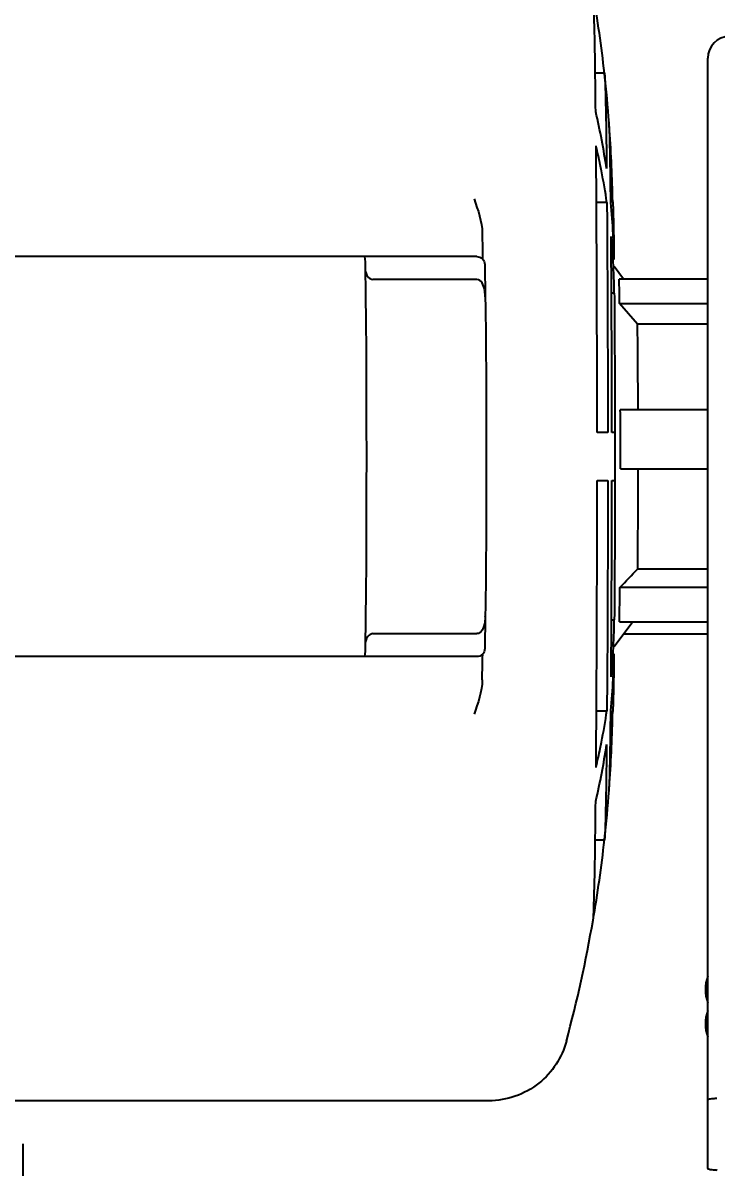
# Model space of a CAD drawing. Header units: millimetres. Extents: x 6781 to 13993, y -7973 to 4183.
# Drawn here: x 9806.3 to 9893, y 2970.1 to 3113.8 of the extents above; entities that cross this region are included whole.
import ezdxf

# ---------------------------------------------------------------- set-up
doc = ezdxf.new("R2010")
doc.units = ezdxf.units.MM
doc.header["$LTSCALE"] = 307.34
doc.header["$PDMODE"] = 3
doc.header["$PDSIZE"] = 8
doc.layers.get('0').update_dxf_attribs({"linetype": 'CONTINUOUS'})
doc.layers.get('Defpoints').update_dxf_attribs({"linetype": 'CONTINUOUS'})
doc.styles.get("Standard").update_dxf_attribs({"font": 'calibri.ttf'})
doc.dimstyles.new('DIMSTYLE_1', dxfattribs={"dimtxt": 40, "dimasz": 35, "dimexe": 1.5, "dimexo": 1, "dimgap": 1, "dimtad": 1, "dimdsep": 46, "dimtxsty": 'Standard', "dimblk": '_FILLED', "dimblk1": '_FILLED', "dimblk2": '_FILLED', "dimcen": 0.09, "dimazin": 2, "dimtp": 0.01, "dimtm": 0.01, "dimtfac": 1, "dimtofl": 0, "dimtmove": 0, "dimatfit": 3, "dimldrblk": '_FILLED', "dimfxl": 1, "dimtolj": 1, "dimarcsym": 0})
doc.dimstyles.new('DIMSTYLE_2', dxfattribs={"dimtxt": 35, "dimasz": 35, "dimexe": 1.5, "dimexo": 1, "dimgap": 0.875, "dimtad": 1, "dimdec": 0, "dimdsep": 46, "dimtxsty": 'Standard', "dimblk": '_FILLED', "dimblk1": '_FILLED', "dimblk2": '_FILLED', "dimcen": 0.09, "dimazin": 2, "dimtp": 0.01, "dimtm": 0.01, "dimtfac": 1, "dimtdec": 0, "dimtofl": 0, "dimtmove": 0, "dimatfit": 3, "dimldrblk": '_FILLED', "dimfxl": 1, "dimtolj": 1, "dimarcsym": 0})

# ---------------------------------------------------------------- blocks, each defined once
blk = doc.blocks.new('_FILLED')
at = {"color": 0, "linetype": 'ByBlock'}
blk.add_solid([(0, 0), (-1, 0.2143), (-1, -0.2143)], dxfattribs=at)
blk = doc.blocks.new('*D571')
at = {"color": 0, "linetype": 'Continuous', "lineweight": -2}
for p, q in [((9589.65, 3277.66), (10068.38, 3277.66)), ((10066.88, 3242.66), (10066.88, 3096.08)), ((9972.97, 3061.08), (10068.38, 3061.08))]:
    blk.add_line(p, q, dxfattribs=at)
at = {"layer": 'Defpoints', "color": 0}
for p in [(9588.65, 3277.66), (9971.97, 3061.08), (10066.88, 3061.08)]:
    blk.add_point(p, dxfattribs=at)
at = {"color": 0, "linetype": 'ByBlock', "lineweight": -2, "xscale": 35, "yscale": 35, "zscale": 35}
for p, rotation in [((10066.88, 3277.66), 90), ((10066.88, 3061.08), 270)]:
    blk.add_blockref('_FILLED', p, dxfattribs=dict(at, rotation=rotation))
at = {"color": 0, "lineweight": 25, "insert": (10048.25, 3169.37), "char_height": 35, "attachment_point": 5, "rotation": 90}
blk.add_mtext('\\A1;\\A1;217', dxfattribs=at)
blk = doc.blocks.new('*D575')
at = {"color": 0, "linetype": 'Continuous', "lineweight": -2}
for p, q in [((7353.4, 3070.86), (7353.4, 3460.04)), ((9985.73, 3045.68), (9985.73, 3460.04)), ((7388.4, 3458.54), (9950.73, 3458.54))]:
    blk.add_line(p, q, dxfattribs=at)
at = {"layer": 'Defpoints', "color": 0}
for p in [(9985.73, 3458.54), (7353.4, 3069.86), (9985.73, 3044.68)]:
    blk.add_point(p, dxfattribs=at)
at = {"color": 0, "linetype": 'ByBlock', "lineweight": -2, "xscale": 35, "yscale": 35, "zscale": 35, "rotation": 180}
blk.add_blockref('_FILLED', (7353.4, 3458.54), dxfattribs=at)
at = {"color": 0, "linetype": 'ByBlock', "lineweight": -2, "xscale": 35, "yscale": 35, "zscale": 35}
blk.add_blockref('_FILLED', (9985.73, 3458.54), dxfattribs=at)
at = {"color": 0, "lineweight": 25, "insert": (8687.25, 3479.94), "char_height": 40, "attachment_point": 5}
blk.add_mtext('\\A1;\\A1;C', dxfattribs=at)

msp = doc.modelspace()

# ---------------------------------------------------------------- linework, layer by layer
at = {"color": 0, "linetype": 'Continuous', "lineweight": 25}
for p, q in [((9891.83522, 2970.69247), (9891.83522, 3109.45846)), ((9878.92471, 3107.56461), (9877.77691, 3107.56461)), ((9878.92471, 3107.56461), (9878.93404, 3107.4915)), ((9879.11215, 3101.73934), (9879.11862, 3101.35123)), ((9879.71823, 3091.4024), (9879.71698, 3091.51809)), ((9879.95526, 3091.51752), (9879.71824, 3091.51752)), ((9879.23254, 3091.4119), (9877.92484, 3091.4119)), ((9880.08539, 3086.80196), (9880.09133, 3086.39419)), ((9862.96445, 3084.65845), (9745.50847, 3084.65845)), ((9848.96017, 3084.65845), (9848.96079, 3084.65202)), ((9863.97703, 3083.65845), (9864.02821, 3079.60628)), ((9881.3153, 3081.84191), (9880.12774, 3083.42552)), ((9863.00084, 3081.77672), (9850.00141, 3081.77672)), ((9891.83522, 3081.84191), (9880.75831, 3081.84191)), ((9880.15723, 3080.06489), (9879.80405, 3080.06489)), ((9864.02804, 3079.62669), (9864.02709, 3079.67431)), ((9880.82088, 3078.78026), (9891.83522, 3078.78026)), ((9883.0564, 3076.2012), (9880.82088, 3078.78026)), ((9891.83522, 3076.2012), (9883.0564, 3076.2012)), ((9891.83522, 3065.48991), (9880.9092, 3065.48991)), ((9879.34366, 3062.65845), (9878.01263, 3062.65845)), ((9880.22451, 3062.65845), (9879.8525, 3062.65845)), ((9880.91575, 3058.1506), (9891.83522, 3058.1506)), ((9878.01263, 3056.65845), (9879.34365, 3056.65845)), ((9879.85249, 3056.65845), (9880.22449, 3056.65845)), ((9883.08468, 3045.64587), (9891.83522, 3045.64587)), ((9891.83522, 3043.30644), (9880.85254, 3043.30644)), ((9864.02821, 3039.71063), (9863.97703, 3035.65845)), ((9864.02709, 3039.64259), (9864.02804, 3039.69022)), ((9879.80407, 3039.25201), (9880.15725, 3039.25201)), ((9882.48052, 3039.02879), (9880.12781, 3035.89147)), ((9880.79651, 3039.02879), (9891.83522, 3039.02879)), ((9850.00141, 3037.54018), (9863.00084, 3037.54018)), ((9891.83522, 3037.47499), (9881.3153, 3037.47499)), ((9862.96445, 3034.65845), (9745.50847, 3034.65845)), ((9848.96079, 3034.66488), (9848.96017, 3034.65845)), ((9877.92486, 3027.905), (9879.23255, 3027.905)), ((9879.71698, 3027.79876), (9879.71823, 3027.91451)), ((9879.71823, 3027.79939), (9879.95528, 3027.79939)), ((9879.11863, 3017.96645), (9879.11307, 3017.63199)), ((9877.77692, 3011.75229), (9878.92471, 3011.75229)), ((9878.93398, 3011.82486), (9878.92471, 3011.75229)), ((9864.48773, 2979.15845), (9802.63879, 2979.15845)), ((9806.27828, 2969.75845), (9806.27828, 2973.75845))]:
    msp.add_line(p, q, dxfattribs=at)
for centre, radius, start, end in [((9710.28239, 3088.69027), 169.69523, 6.3859335, 9.8023324), ((9894.53522, 3109.45846), 2.7, 90, 180), ((9707.15903, 3088.30972), 172.84266, 4.3256957, 6.3714157), ((9793.17042, 3082.82735), 86.97364, 8.4811305, 13.2333015), ((9709.93657, 3088.6588), 170.04252, 3.9722065, 4.1484304), ((9709.63738, 3088.64207), 170.34215, 0.9672225, 3.970848), ((9792.5924, 3078.44988), 87.60571, 11.6505077, 13.2266779), ((9793.09348, 3078.55501), 87.09372, 11.1217306, 11.6493379), ((9793.6537, 3078.66175), 86.52343, 8.4740035, 11.1239327), ((9794.77822, 3083.06067), 85.34865, 2.95693, 5.6088803), ((9794.71037, 3078.80792), 85.45653, 4.5486656, 5.608583), ((9794.86897, 3083.06625), 85.25773, 2.4257288, 2.9563251), ((9794.87046, 3083.06634), 85.25624, 1.8951947, 2.4257142), ((9794.84943, 3083.0657), 85.27728, 0.8343847, 1.8951536), ((9915.15217, 3085.78969), 51.46758, 181.3828348, 181.6209138), ((9794.85608, 3078.81977), 85.31035, 4.0179193, 4.5484954), ((9794.91493, 3078.82396), 85.25134, 3.4870483, 4.017881), ((9794.89399, 3078.82348), 85.27227, 0.8341524, 3.4865121), ((9794.88986, 3040.494), 85.27643, 356.5132681, 359.1654989), ((9915.15214, 3033.52721), 51.46755, 178.3790857, 178.6171652), ((9794.83587, 3040.49795), 85.33057, 355.4520348, 355.9824849), ((9794.87416, 3040.49524), 85.29217, 355.9825023, 356.5130809), ((9794.80764, 3036.25168), 85.31906, 358.1054531, 359.1657024), ((9794.75125, 3040.50484), 85.41546, 354.3915014, 355.4519278), ((9794.91073, 3036.2483), 85.21591, 357.043802, 357.5746587), ((9794.89161, 3036.24906), 85.23504, 357.5746953, 358.1053466), ((9794.7823, 3036.25635), 85.34458, 354.3907762, 357.0428539), ((9793.65274, 3040.65542), 86.52442, 348.8760161, 351.5259154), ((9709.62208, 3030.67555), 170.35748, 356.0292669, 359.0326222), ((9793.08383, 3040.76375), 87.10355, 348.3507516, 348.8782994), ((9793.17042, 3036.48956), 86.97364, 346.7666983, 351.5188692), ((9792.59726, 3040.86582), 87.6007, 346.7733666, 348.3496264), ((9710.03697, 3030.65032), 169.94184, 355.8515502, 356.0280672), ((9707.30029, 3030.99304), 172.70073, 353.627575, 355.674913), ((9710.2824, 3030.62664), 169.69523, 350.1976677, 353.6140666), ((9710.25312, 3030.63871), 169.72616, 344.9636001, 350.1976385), ((9896.26189, 2993.0627), 4.72667, 159.4873868, 200.5126131), ((9896.26189, 2988.76494), 4.72667, 159.4873868, 200.5126131)]:
    msp.add_arc(centre, radius, start, end, dxfattribs=at)
at = {"color": 0, "linetype": 'Continuous', "lineweight": 25, "extrusion": (0, 0, -1)}
for centre, major_axis, start_param, end_param in [((9862.97708, 3083.65845), (-0.71259, 0.71055), 0.780517911, 2.351314237), ((9862.97708, 3035.65845), (0.71259, 0.71055), 0.790278416, 2.361074743)]:
    msp.add_ellipse(centre, major_axis=major_axis, ratio=0.987450069, start_param=start_param, end_param=end_param, dxfattribs=at)
at = {"color": 0, "linetype": 'Continuous', "lineweight": 25}
for points, knots in [([(9877.83457, 3102.73707), (9877.81405, 3104.71994), (9877.7662, 3108.21367), (9877.71112, 3112.70941), (9877.59346, 3115.66616), (9877.57902, 3117.12643), (9877.50132, 3117.57469)], [0, 0, 0, 0, 0.400787669, 0.706401879, 0.908050136, 1, 1, 1, 1]), ([(9878.93404, 3107.49147), (9879.00334, 3106.86984), (9879.03373, 3104.94795), (9879.09017, 3103.03212), (9879.11215, 3101.73934)], [0, 0, 0, 0, 0.326033416, 1, 1, 1, 1]), ([(9879.11862, 3101.35123), (9879.12554, 3100.92798), (9879.15466, 3099.02914), (9879.17736, 3097.13021), (9879.19296, 3095.65454)], [0, 0, 0, 0, 0.222905972, 1, 1, 1, 1]), ([(9879.64991, 3096.49383), (9879.64145, 3096.99048), (9879.61219, 3098.48031), (9879.58292, 3099.97061), (9879.53267, 3100.96282)], [0, 0, 0, 0, 0.333321749, 1, 1, 1, 1]), ([(9878.01263, 3062.65845), (9878.01106, 3065.91952), (9877.99531, 3077.86493), (9877.94719, 3089.81037), (9877.87415, 3098.49443)], [0, 0, 0, 0, 0.272997046, 1, 1, 1, 1]), ([(9879.71698, 3091.51809), (9879.71197, 3091.97879), (9879.69301, 3093.63741), (9879.67031, 3095.296), (9879.64991, 3096.49383)], [0, 0, 0, 0, 0.277758234, 1, 1, 1, 1]), ([(9879.23254, 3091.4119), (9879.24996, 3089.29632), (9879.31492, 3079.71196), (9879.3393, 3070.12736), (9879.34366, 3062.65845)], [0, 0, 0, 0, 0.220735444, 1, 1, 1, 1]), ([(9879.99442, 3090.83855), (9880.00388, 3090.60456), (9880.04708, 3089.25934), (9880.06878, 3087.91355), (9880.08539, 3086.80196)], [0, 0, 0, 0, 0.173992159, 1, 1, 1, 1]), ([(9863.65678, 3087.56103), (9863.65964, 3087.24902), (9863.67003, 3086.24451), (9863.68277, 3085.23998), (9863.69958, 3084.54764)], [0, 0, 0, 0, 0.310606726, 1, 1, 1, 1]), ([(9879.85249, 3062.65845), (9879.85101, 3064.87869), (9879.83917, 3073.04585), (9879.80588, 3081.21302), (9879.75781, 3087.15976)], [0, 0, 0, 0, 0.271849604, 1, 1, 1, 1]), ([(9880.09133, 3086.39419), (9880.09366, 3086.22993), (9880.10322, 3085.53438), (9880.11167, 3084.83882), (9880.11766, 3084.30753)], [0, 0, 0, 0, 0.236174877, 1, 1, 1, 1]), ([(9848.96079, 3084.65202), (9849.04211, 3083.77708), (9849.04102, 3081.04133), (9849.14147, 3075.71468), (9849.16059, 3068.25988), (9849.1831, 3059.65845), (9849.16059, 3051.05701), (9849.14147, 3043.60221), (9849.04102, 3038.27557), (9849.04211, 3035.53982), (9848.96079, 3034.66488)], [0, 0, 0, 0, 0.052732048, 0.163886935, 0.319909025, 0.500000126, 0.680091205, 0.836113242, 0.947268099, 1, 1, 1, 1]), ([(9849.19384, 3082.42222), (9849.22818, 3082.35391), (9849.39963, 3082.05481), (9849.72689, 3081.77672), (9850.00141, 3081.77672)], [0, 0, 0, 0, 0.217855523, 1, 1, 1, 1]), ([(9864.00919, 3080.05862), (9863.99703, 3080.21785), (9863.93725, 3080.85934), (9863.52198, 3081.77672), (9863.00084, 3081.77672)], [0, 0, 0, 0, 0.234555858, 1, 1, 1, 1]), ([(9880.82088, 3078.78026), (9880.81639, 3079.10215), (9880.80058, 3080.12278), (9880.7821, 3081.14347), (9880.75831, 3081.84191)], [0, 0, 0, 0, 0.31536531, 1, 1, 1, 1]), ([(9880.15724, 3080.06489), (9880.16727, 3078.76632), (9880.20489, 3072.96424), (9880.22055, 3067.16204), (9880.22451, 3062.65845)], [0, 0, 0, 0, 0.223813815, 1, 1, 1, 1]), ([(9883.10313, 3071.31911), (9883.10005, 3071.77944), (9883.08812, 3073.40684), (9883.07243, 3075.03421), (9883.0564, 3076.2012)], [0, 0, 0, 0, 0.282865885, 1, 1, 1, 1]), ([(9883.13001, 3065.49235), (9883.12855, 3066.00566), (9883.12222, 3067.94792), (9883.1127, 3069.89017), (9883.10313, 3071.31911)], [0, 0, 0, 0, 0.264280713, 1, 1, 1, 1]), ([(9880.91575, 3058.1506), (9880.91688, 3059.99452), (9880.91566, 3062.44096), (9880.91068, 3064.88739), (9880.9092, 3065.48991)], [0, 0, 0, 0, 0.75371493, 1, 1, 1, 1]), ([(9883.08468, 3045.64587), (9883.09296, 3046.54963), (9883.1241, 3050.73284), (9883.13539, 3054.91618), (9883.13763, 3058.1957)], [0, 0, 0, 0, 0.216048287, 1, 1, 1, 1]), ([(9877.87415, 3020.82248), (9877.89622, 3023.44616), (9877.97839, 3035.39132), (9878.00814, 3047.3368), (9878.01263, 3056.65845)], [0, 0, 0, 0, 0.219647081, 1, 1, 1, 1]), ([(9879.34366, 3056.65845), (9879.34214, 3054.04788), (9879.32881, 3044.46333), (9879.28994, 3034.87876), (9879.23254, 3027.905)], [0, 0, 0, 0, 0.272372462, 1, 1, 1, 1]), ([(9879.75781, 3032.15715), (9879.77244, 3033.96719), (9879.82711, 3042.13418), (9879.84825, 3050.30138), (9879.85249, 3056.65845)], [0, 0, 0, 0, 0.221630972, 1, 1, 1, 1]), ([(9880.22451, 3056.65845), (9880.22313, 3055.08911), (9880.21383, 3049.28693), (9880.18993, 3043.48474), (9880.15724, 3039.25201)], [0, 0, 0, 0, 0.270473585, 1, 1, 1, 1]), ([(9880.79651, 3039.02879), (9880.80209, 3039.32357), (9880.82614, 3040.74938), (9880.84187, 3042.17532), (9880.85254, 3043.30644)], [0, 0, 0, 0, 0.206753725, 1, 1, 1, 1]), ([(9864.00919, 3039.25819), (9863.99702, 3039.09897), (9863.93723, 3038.4575), (9863.52196, 3037.54018), (9863.00084, 3037.54018)], [0, 0, 0, 0, 0.234554004, 1, 1, 1, 1]), ([(9850.00141, 3037.54018), (9849.83811, 3037.54018), (9849.32957, 3037.29595), (9849.10462, 3036.77297), (9849.02837, 3036.42535)], [0, 0, 0, 0, 0.314528679, 1, 1, 1, 1]), ([(9863.65678, 3031.75587), (9863.65964, 3032.06789), (9863.67003, 3033.07239), (9863.68277, 3034.07692), (9863.69958, 3034.76926)], [0, 0, 0, 0, 0.310606726, 1, 1, 1, 1]), ([(9880.11766, 3035.00937), (9880.1156, 3034.82604), (9880.10754, 3034.13056), (9880.09859, 3033.43509), (9880.09133, 3032.92297)], [0, 0, 0, 0, 0.263611033, 1, 1, 1, 1]), ([(9880.07962, 3032.13821), (9880.07346, 3031.74642), (9880.05204, 3030.52772), (9880.02792, 3029.30888), (9879.99458, 3028.48247)], [0, 0, 0, 0, 0.321464419, 1, 1, 1, 1]), ([(9879.99458, 3028.48247), (9879.99208, 3028.42051), (9879.98341, 3028.21974), (9879.97329, 3028.01897), (9879.96238, 3027.88046)], [0, 0, 0, 0, 0.308611119, 1, 1, 1, 1]), ([(9879.64916, 3022.7791), (9879.65549, 3023.14894), (9879.68225, 3024.82211), (9879.70282, 3026.49536), (9879.71698, 3027.79876)], [0, 0, 0, 0, 0.221050473, 1, 1, 1, 1]), ([(9879.96238, 3027.88046), (9879.96126, 3027.86617), (9879.95903, 3027.83914), (9879.95653, 3027.81212), (9879.95527, 3027.79939)], [0, 0, 0, 0, 0.528171511, 1, 1, 1, 1]), ([(9879.19296, 3023.66236), (9879.18742, 3023.13776), (9879.1663, 3021.23907), (9879.1411, 3019.34043), (9879.11863, 3017.96645)], [0, 0, 0, 0, 0.276298647, 1, 1, 1, 1]), ([(9879.53264, 3018.35353), (9879.54499, 3018.59727), (9879.60169, 3020.07198), (9879.62807, 3021.5476), (9879.64916, 3022.7791)], [0, 0, 0, 0, 0.165381811, 1, 1, 1, 1]), ([(9879.11307, 3017.63199), (9879.09099, 3016.32619), (9879.03401, 3014.39207), (9879.00398, 3012.45178), (9878.93398, 3011.82489)], [0, 0, 0, 0, 0.674310317, 1, 1, 1, 1]), ([(9877.50143, 3001.74282), (9877.57893, 3002.19154), (9877.5937, 3003.6522), (9877.71104, 3006.60926), (9877.76627, 3011.10435), (9877.81405, 3014.59742), (9877.83457, 3016.57984)], [0, 0, 0, 0, 0.09203785, 0.293705058, 0.599287713, 1, 1, 1, 1]), ([(9874.16828, 2986.6073), (9873.62402, 2984.58797), (9871.13205, 2980.68236), (9866.69651, 2979.15845), (9864.48773, 2979.15845)], [0, 0, 0, 0, 0.486350927, 1, 1, 1, 1]), ([(9892.98618, 2979.44369), (9892.82561, 2979.43402), (9892.54819, 2979.41383), (9892.17211, 2979.3703), (9891.97592, 2979.32948), (9891.83522, 2979.28528), (9891.83522, 2979.25361)], [0, 0, 0, 0, 0.409403816, 0.721332401, 0.919407178, 1, 1, 1, 1]), ([(9891.83522, 2970.69247), (9891.83522, 2970.65988), (9891.98143, 2970.61558), (9892.18347, 2970.57375), (9892.57207, 2970.53007), (9892.85819, 2970.50979), (9893.0237, 2970.50017)], [0, 0, 0, 0, 0.080393219, 0.278816691, 0.591040884, 1, 1, 1, 1])]:
    msp.add_open_spline(points, degree=3, knots=knots, dxfattribs=at)
for points in [[(9879.53267, 3100.96282), (9879.52623, 3101.08996), (9879.51913, 3101.21709), (9879.50951, 3101.34404)], [(9862.64077, 3091.85845), (9863.11671, 3090.46555), (9863.64364, 3089.03293), (9863.65678, 3087.56102)], [(9879.95527, 3091.51752), (9879.96417, 3091.4277), (9879.96977, 3091.33758), (9879.97496, 3091.24747)], [(9879.97496, 3091.24747), (9879.98281, 3091.11123), (9879.9889, 3090.9749), (9879.99442, 3090.83855)], [(9880.09133, 3086.39479), (9880.09796, 3085.92753), (9880.10411, 3085.46027), (9880.10988, 3084.993)], [(9849.02858, 3082.89055), (9849.0641, 3082.72886), (9849.11948, 3082.57012), (9849.19384, 3082.42222)], [(9864.02709, 3079.67431), (9864.02448, 3079.80253), (9864.01896, 3079.93075), (9864.00919, 3080.05862)], [(9864.02821, 3079.60628), (9864.16068, 3072.9582), (9864.13245, 3059.65845), (9864.16068, 3046.3587), (9864.02821, 3039.71063)], [(9880.2294, 3062.65977), (9880.23123, 3060.65918), (9880.23123, 3058.65859), (9880.2294, 3056.658)], [(9880.85254, 3043.30644), (9881.59686, 3044.08599), (9882.34095, 3044.86575), (9883.08468, 3045.64587)], [(9864.02709, 3039.64259), (9864.02448, 3039.51434), (9864.01896, 3039.38609), (9864.00919, 3039.25819)], [(9880.09133, 3032.92297), (9880.08762, 3032.66138), (9880.08373, 3032.39979), (9880.07962, 3032.13821)], [(9863.65678, 3031.75589), (9863.64364, 3030.28398), (9863.11671, 3028.85135), (9862.64077, 3027.45845)], [(9879.50947, 3017.97242), (9879.5191, 3018.09932), (9879.5262, 3018.22642), (9879.53264, 3018.35353)]]:
    msp.add_open_spline(points, degree=3, dxfattribs=at)

# ---------------------------------------------------------------- dimensions: what is measured, and where the dimension line sits
dim = msp.add_linear_dim(base=(9985.73345, 3458.53644), p1=(7353.39946, 3069.85845), p2=(9985.73345, 3044.67724), text='\\A1;C', dimstyle='DIMSTYLE_1', override={"dimtxsty": 'Standard', "dimldrblk": '_FILLED'}, dxfattribs=at)
dim.commit()
dim.dimension.update_dxf_attribs({"geometry": '*D575', "text_midpoint": (8687.24722, 3458.53644), "dimtype": 160})
dim = msp.add_linear_dim(base=(10066.87652, 3061.07607), p1=(9588.65239, 3277.65869), p2=(9971.96867, 3061.07607), angle=90, text='\\A1;<>', dimstyle='DIMSTYLE_2', override={"dimtxsty": 'Standard', "dimldrblk": '_FILLED'}, dxfattribs=at)
dim.commit()
dim.dimension.update_dxf_attribs({"geometry": '*D571', "text_midpoint": (10048.24575, 3169.36738)})

doc.saveas('drawing.dxf')
